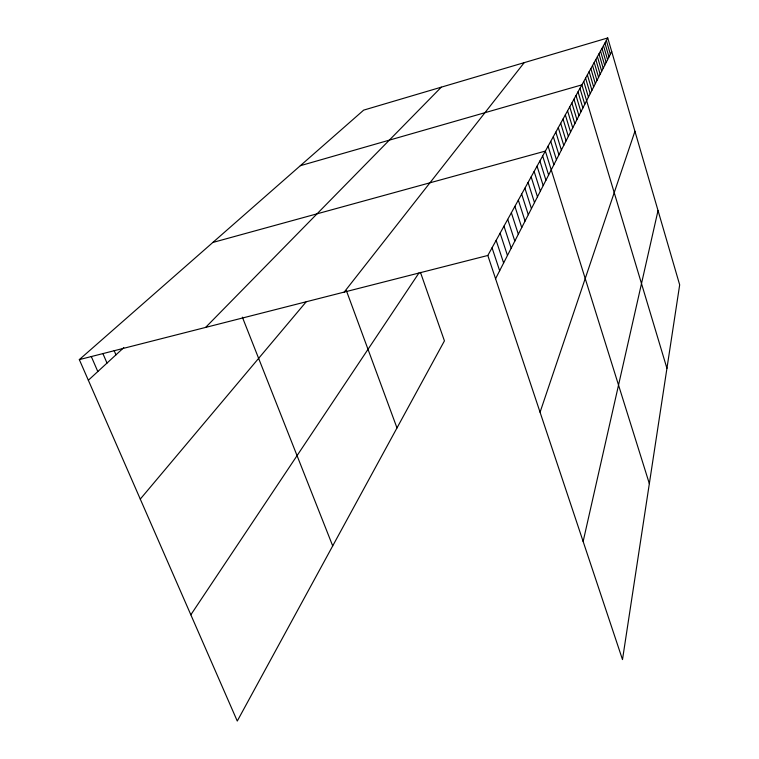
<?xml version="1.0" encoding="UTF-8"?>
<svg xmlns="http://www.w3.org/2000/svg" width="759" height="759" viewBox="0 0 759 759"><rect width="100%" height="100%" fill="white"/><g stroke="black" fill="none" stroke-linecap="round" stroke-linejoin="round"><path stroke-width="1.14" d="M583.14 541.49L658.025 210.556M540.066 412.241L634.932 131.298M495.57 278.733L611.716 51.612M487.819 255.47L607.741 37.95L679.675 284.853L622.494 659.58L487.819 255.47L79.325 359.614L237.273 721.05L444.432 340.867L420.458 272.358M190.841 614.79L418.949 272.993M344.216 292.082L524.213 62.646M140.282 499.099L305.953 302.091M205.604 327.423L441.292 87.171M88.348 380.25L123.783 347.641M79.325 359.614L363.675 110.121L607.741 37.95M300.336 165.699L581.878 84.866L666.933 368.343M212.862 242.453L545.37 151.088L649.343 483.644M91.289 356.521L97.807 371.54M102.892 353.542L107.01 363.077M114.163 350.658L115.956 354.851M242.358 317.158L332.708 545.92M346.389 290.65L396.985 427.943M492.05 247.804L499.659 270.745M496.149 240.366L503.625 262.993M500.124 233.155L507.467 255.479M503.985 226.163L511.196 248.184M511.357 212.776L518.331 234.237M507.724 219.37L514.811 241.106M514.896 206.363L521.746 227.548M521.661 194.086L528.292 214.74M518.331 200.139L525.067 221.059M528.074 182.464L534.497 202.625M524.915 188.194L531.433 208.602M531.148 176.885L537.467 196.799M537.059 166.164L543.197 185.613M534.137 171.458L540.37 191.135M542.666 155.984L548.624 174.987M539.896 161.012L545.949 180.234M548.083 146.155L553.871 164.731M553.32 136.667L558.937 154.817M550.73 141.354L556.442 159.713M558.292 127.645L563.766 145.386M555.835 132.104L561.385 150.045M563.036 119.04L568.358 136.402M560.692 123.29L566.091 140.842M569.743 106.867L574.857 123.689M567.561 110.833L572.741 127.825M565.322 114.884L570.578 132.066M573.965 99.211L578.956 115.681M571.878 102.996L576.935 119.637M579.961 88.338L584.772 104.315M578.007 91.877L582.874 108.025M576.015 95.501L580.939 111.81M585.578 78.139L590.217 93.661M583.747 81.469L588.434 97.133M590.853 68.576L595.331 83.651M589.136 71.697L593.661 86.915M587.371 74.885L591.954 90.255M595.824 59.563L600.151 74.23M594.202 62.504L598.576 77.304M592.542 65.511L596.972 80.445M602.001 48.348L606.156 62.494M600.502 51.071L604.695 65.34M598.974 53.851L603.215 68.244M597.409 56.678L601.697 71.213M606.346 40.474L610.369 54.259M604.923 43.054L608.984 56.953M603.481 45.673L607.579 59.695"/></g></svg>
